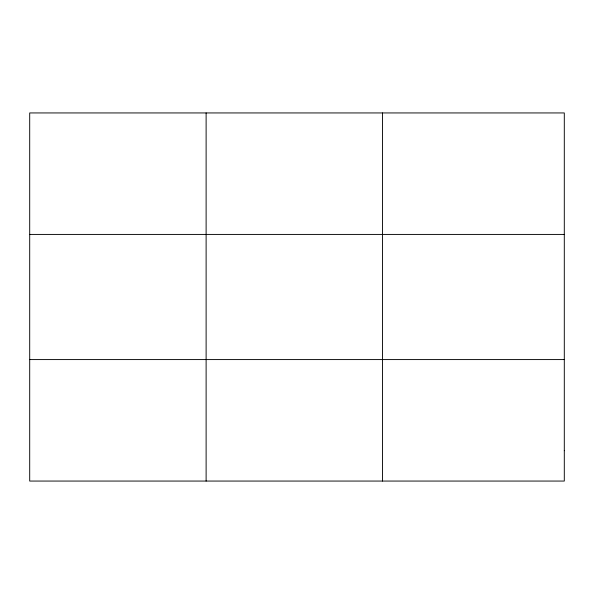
<?xml version="1.0" encoding="UTF-8"?>
<svg xmlns="http://www.w3.org/2000/svg" width="594" height="594" viewBox="0 0 594 594"><rect width="100%" height="100%" fill="white"/><g stroke="black" fill="none" stroke-linecap="round" stroke-linejoin="round"><path stroke-width="0.89" d="M206.118 481.058L206.118 112.942M382.536 481.058L382.536 112.942M29.7 234.422L564.3 234.422M29.7 359.578L564.3 359.578M564.3 450.683L564.3 481.058L29.7 481.058L29.7 112.942L564.3 112.942L564.3 450.683"/></g></svg>
